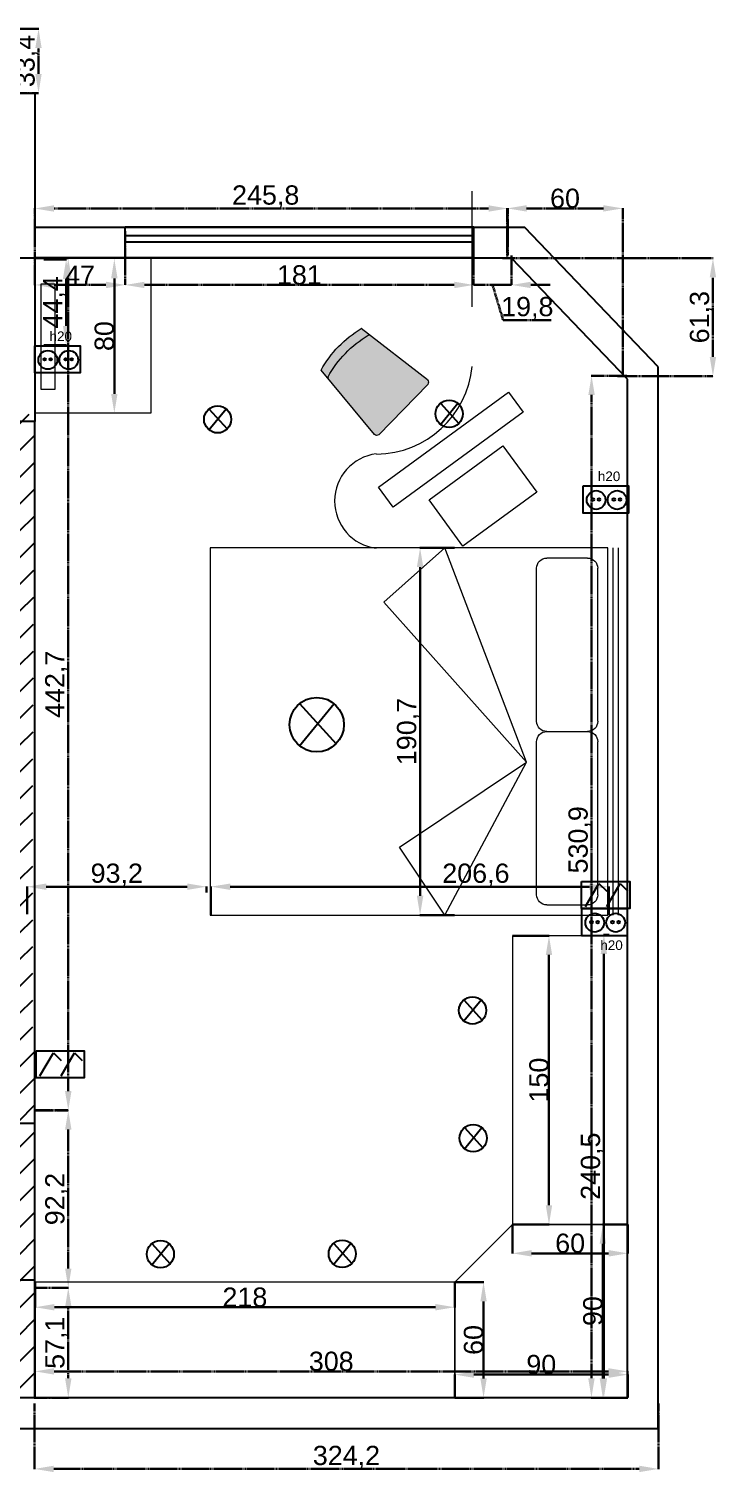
# Model space of a CAD drawing. Header units: millimetres. Extents: x -512 to 10191, y -563 to 7860.
# Drawn here: x 6619 to 10191, y -307 to 7191 of the extents above; entities that cross this region are included whole.
import ezdxf

# ---------------------------------------------------------------- set-up
doc = ezdxf.new("R2010")
doc.units = ezdxf.units.MM
doc.set_wipeout_variables(frame=1)
doc.linetypes.add('DASHED', pattern=[7, 5, -2, 0])
for name, color, linetype in [('29.01.2020', 121, 'Continuous'), ('несущие стены', 171, 'Continuous'), ('электричество', 210, 'Continuous')]:
    doc.layers.add(name, color=color, linetype=linetype)
doc.layers.add('мебель', color=252, linetype='Continuous', lineweight=9)
doc.layers.add('размеры', color=10, linetype='DASHED', transparency=0.5)
doc.styles.get("Standard").update_dxf_attribs({"font": 'arial.ttf'})
doc.dimstyles.new('ISO-25', dxfattribs={"dimtxt": 100, "dimasz": 100, "dimexe": 1.25, "dimexo": 0.625, "dimtad": 1, "dimdec": 1, "dimlfac": 0.1, "dimrnd": 0.1, "dimtxsty": 'Standard', "dimcen": 0, "dimadec": 0, "dimazin": 0, "dimtfac": 1, "dimtdec": 1, "dimtmove": 0, "dimatfit": 3, "dimfxl": 1, "dimlwd": 30, "dimlwe": 30, "dimarcsym": 0})

# ---------------------------------------------------------------- blocks, each defined once
blk = doc.blocks.new('окно')
for p, q in [((0, 115.2), (1000.4, 115.2)), ((0, 80.7), (1000.4, 80.7))]:
    blk.add_line(p, q)
blk.add_lwpolyline([(1, 159), (1001, 159), (1001, -1), (1, -1)], close=True)
blk = doc.blocks.new('окно с подложкой')
blk.add_wipeout([(0, 160.3), (1000.1, 160.3), (1000.1, 0), (0, 0)])
blk.add_blockref('окно', (-1.2, 1.1))
blk = doc.blocks.new('*D15')
at = {"layer": 'размеры', "color": 0, "lineweight": 30, "transparency": 16777216}
for p, q in [((9726.6, 5389.6), (9542, 5389.6)), ((9543.3, 5289.6), (9542.7, 180.2)), ((9726, 80.1), (9541.4, 80.2))]:
    blk.add_line(p, q, dxfattribs=at)
at = {"layer": 'размеры', "color": 0, "transparency": 16777216}
for points in [[(9526.6, 5289.6), (9559.9, 5289.6), (9543.3, 5389.6)], [(9526, 180.2), (9559.3, 180.2), (9542.6, 80.2)]]:
    blk.add_solid(points, dxfattribs=at)
at = {"layer": 'размеры', "color": 0, "transparency": 16777216, "insert": (9482.3, 2978.3), "char_height": 100, "attachment_point": 5, "rotation": 89.99327}
blk.add_mtext('530,9', dxfattribs=at)
blk = doc.blocks.new('*D32')
at = {"layer": 'размеры', "color": 0, "lineweight": 30, "transparency": 16777216}
for p, q in [((6650, 6016.3), (6650, 6259.4)), ((6750, 6258.1), (9007.9, 6258.1)), ((9107.9, 6016.3), (9107.9, 6259.4))]:
    blk.add_line(p, q, dxfattribs=at)
at = {"layer": 'размеры', "color": 0, "transparency": 16777216}
for points in [[(6750, 6274.8), (6750, 6241.5), (6650, 6258.1)], [(9007.9, 6274.8), (9007.9, 6241.5), (9107.9, 6258.1)]]:
    blk.add_solid(points, dxfattribs=at)
at = {"layer": 'размеры', "color": 0, "transparency": 16777216, "insert": (7850, 6318.9), "char_height": 100, "attachment_point": 5}
blk.add_mtext('245,8', dxfattribs=at)
blk = doc.blocks.new('*D67')
at = {"layer": 'размеры', "color": 0, "lineweight": 30, "transparency": 16777216}
for p, q in [((6648.6, 49.4), (6648.6, -291.2)), ((9890.7, 49.4), (9890.7, -291.2)), ((6748.6, -290), (9790.7, -290))]:
    blk.add_line(p, q, dxfattribs=at)
at = {"layer": 'размеры', "color": 0, "transparency": 16777216}
for points in [[(6748.6, -273.3), (6748.6, -306.7), (6648.6, -290)], [(9790.7, -273.3), (9790.7, -306.7), (9890.7, -290)]]:
    blk.add_solid(points, dxfattribs=at)
at = {"layer": 'размеры', "color": 0, "transparency": 16777216, "insert": (8269.6, -229.3), "char_height": 100, "attachment_point": 5}
blk.add_mtext('324,2', dxfattribs=at)
blk = doc.blocks.new('*D73')
at = {"layer": 'размеры', "color": 0, "lineweight": 30, "transparency": 16777216}
for p, q in [((7120, 6140.1), (7120, 5859.7)), ((6650, 6015.1), (6650, 5859.7)), ((6750, 5861), (7020, 5861))]:
    blk.add_line(p, q, dxfattribs=at)
at = {"layer": 'размеры', "color": 0, "transparency": 16777216}
for points in [[(6750, 5877.6), (6750, 5844.3), (6650, 5861)], [(7020, 5877.6), (7020, 5844.3), (7120, 5861)]]:
    blk.add_solid(points, dxfattribs=at)
at = {"layer": 'размеры', "color": 0, "transparency": 16777216, "insert": (6885, 5911.6), "char_height": 100, "attachment_point": 5}
blk.add_mtext('47', dxfattribs=at)
blk = doc.blocks.new('*D74')
at = {"layer": 'размеры', "color": 0, "lineweight": 30, "transparency": 16777216}
for p, q in [((7120, 6140.1), (7120, 5859.7)), ((8930, 6000.1), (8930, 5859.7)), ((7220, 5861), (8830, 5861))]:
    blk.add_line(p, q, dxfattribs=at)
at = {"layer": 'размеры', "color": 0, "transparency": 16777216}
for points in [[(7220, 5877.6), (7220, 5844.3), (7120, 5861)], [(8830, 5877.6), (8830, 5844.3), (8930, 5861)]]:
    blk.add_solid(points, dxfattribs=at)
at = {"layer": 'размеры', "color": 0, "transparency": 16777216, "insert": (8025, 5912.7), "char_height": 100, "attachment_point": 5}
blk.add_mtext('181', dxfattribs=at)
blk = doc.blocks.new('*D75')
at = {"layer": 'размеры', "color": 0, "lineweight": 30, "transparency": 16777216}
for p, q in [((8930, 6000.1), (8930, 5859.7)), ((9127.5, 6014.1), (9127.5, 5859.7)), ((8830, 5861), (8730, 5861)), ((8930, 5861), (9127.5, 5861)), ((8930, 5861), (9127.5, 5861)), ((9028.8, 5861), (9083.5, 5678.5)), ((9227.5, 5861), (9327.5, 5861)), ((9083.5, 5678.5), (9335.3, 5678.5))]:
    blk.add_line(p, q, dxfattribs=at)
at = {"layer": 'размеры', "color": 0, "transparency": 16777216}
for points in [[(8830, 5877.6), (8830, 5844.3), (8930, 5861)], [(9227.5, 5877.6), (9227.5, 5844.3), (9127.5, 5861)]]:
    blk.add_solid(points, dxfattribs=at)
at = {"layer": 'размеры', "color": 0, "transparency": 16777216, "insert": (9209.4, 5739.2), "char_height": 100, "attachment_point": 5}
blk.add_mtext('19,8', dxfattribs=at)
blk = doc.blocks.new('*D76')
at = {"layer": 'размеры', "color": 0, "lineweight": 30, "transparency": 16777216}
for p, q in [((9105.2, 6002.7), (9105.2, 6260)), ((9205.2, 6258.7), (9605.2, 6258.7)), ((9705.2, 5395.3), (9705.2, 6260))]:
    blk.add_line(p, q, dxfattribs=at)
at = {"layer": 'размеры', "color": 0, "transparency": 16777216}
for points in [[(9205.2, 6275.4), (9205.2, 6242), (9105.2, 6258.7)], [(9605.2, 6275.4), (9605.2, 6242), (9705.2, 6258.7)]]:
    blk.add_solid(points, dxfattribs=at)
at = {"layer": 'размеры', "color": 0, "transparency": 16777216, "insert": (9405.2, 6310.4), "char_height": 100, "attachment_point": 5}
blk.add_mtext('60', dxfattribs=at)
blk = doc.blocks.new('*D77')
at = {"layer": 'размеры', "color": 0, "lineweight": 30, "transparency": 16777216}
for p, q in [((9080.6, 6000.1), (10175.1, 5999.9)), ((10173.8, 5487.4), (10173.9, 5899.9)), ((9677.8, 5387.5), (10175.1, 5387.4))]:
    blk.add_line(p, q, dxfattribs=at)
at = {"layer": 'размеры', "color": 0, "transparency": 16777216}
for points in [[(10157.2, 5899.9), (10190.5, 5899.9), (10173.9, 5999.9)], [(10157.1, 5487.4), (10190.5, 5487.4), (10173.8, 5387.4)]]:
    blk.add_solid(points, dxfattribs=at)
at = {"layer": 'размеры', "color": 0, "transparency": 16777216, "insert": (10113.1, 5693.7), "char_height": 100, "attachment_point": 5, "rotation": 89.99401}
blk.add_mtext('61,3', dxfattribs=at)
blk = doc.blocks.new('*U80')
for p, q in [((0, 0), (0, -5)), ((-32, 0), (-32, -5))]:
    blk.add_line(p, q)
blk.add_lwpolyline([(0, 0), (-27.71, 16), (-28.59, 14.48), (-0.87, -1.52)], close=True)
blk.add_arc((0, 0), 32, 150, 180)
blk = doc.blocks.new('*D81')
at = {"layer": 'мебель', "color": 0, "lineweight": 30, "transparency": 16777216}
for p, q in [((6651.9, 679.4), (6651.9, 548.8)), ((8831.9, 679.4), (8831.9, 548.8)), ((8731.9, 550), (6751.9, 550))]:
    blk.add_line(p, q, dxfattribs=at)
at = {"layer": 'мебель', "color": 0, "transparency": 16777216}
for points in [[(6751.9, 566.7), (6751.9, 533.3), (6651.9, 550)], [(8731.9, 566.7), (8731.9, 533.3), (8831.9, 550)]]:
    blk.add_solid(points, dxfattribs=at)
at = {"layer": 'мебель', "color": 0, "transparency": 16777216, "insert": (7741.9, 601.7), "char_height": 100, "attachment_point": 5}
blk.add_mtext('218', dxfattribs=at)
blk = doc.blocks.new('*D82')
at = {"layer": 'мебель', "color": 0, "lineweight": 30, "transparency": 16777216}
for p, q in [((8832.5, 680), (8983.2, 680)), ((8981.9, 180), (8981.9, 580)), ((8832.5, 80), (8983.2, 80))]:
    blk.add_line(p, q, dxfattribs=at)
at = {"layer": 'мебель', "color": 0, "transparency": 16777216}
for points in [[(8965.3, 580), (8998.6, 580), (8981.9, 680)], [(8965.3, 180), (8998.6, 180), (8981.9, 80)]]:
    blk.add_solid(points, dxfattribs=at)
at = {"layer": 'мебель', "color": 0, "transparency": 16777216, "insert": (8930.2, 380), "char_height": 100, "attachment_point": 5, "rotation": 90}
blk.add_mtext('60', dxfattribs=at)
blk = doc.blocks.new('*D83')
at = {"layer": 'мебель', "color": 0, "lineweight": 30, "transparency": 16777216}
for p, q in [((9131.9, 979.4), (9131.9, 828.8)), ((9731.9, 979.4), (9731.9, 828.8)), ((9231.9, 830), (9631.9, 830))]:
    blk.add_line(p, q, dxfattribs=at)
at = {"layer": 'мебель', "color": 0, "transparency": 16777216}
for points in [[(9231.9, 846.7), (9231.9, 813.3), (9131.9, 830)], [(9631.9, 846.7), (9631.9, 813.3), (9731.9, 830)]]:
    blk.add_solid(points, dxfattribs=at)
at = {"layer": 'мебель', "color": 0, "transparency": 16777216, "insert": (9431.9, 881.7), "char_height": 100, "attachment_point": 5}
blk.add_mtext('60', dxfattribs=at)
blk = doc.blocks.new('*D84')
at = {"layer": 'мебель', "color": 0, "lineweight": 30, "transparency": 16777216}
for p, q in [((9132.5, 2480), (9323.2, 2480)), ((9321.9, 2380), (9321.9, 1080)), ((9132.5, 980), (9323.2, 980))]:
    blk.add_line(p, q, dxfattribs=at)
at = {"layer": 'мебель', "color": 0, "transparency": 16777216}
for points in [[(9305.3, 2380), (9338.6, 2380), (9321.9, 2480)], [(9305.3, 1080), (9338.6, 1080), (9321.9, 980)]]:
    blk.add_solid(points, dxfattribs=at)
at = {"layer": 'мебель', "color": 0, "transparency": 16777216, "insert": (9270.2, 1730), "char_height": 100, "attachment_point": 5, "rotation": 90}
blk.add_mtext('150', dxfattribs=at)
blk = doc.blocks.new('*D85')
at = {"layer": 'мебель', "color": 0, "lineweight": 30, "transparency": 16777216}
for p, q in [((8831.9, 80.6), (8831.9, 201.2)), ((8931.9, 200), (9631.9, 200)), ((9731.9, 80.6), (9731.9, 201.2))]:
    blk.add_line(p, q, dxfattribs=at)
at = {"layer": 'мебель', "color": 0, "transparency": 16777216}
for points in [[(8931.9, 216.7), (8931.9, 183.3), (8831.9, 200)], [(9631.9, 216.7), (9631.9, 183.3), (9731.9, 200)]]:
    blk.add_solid(points, dxfattribs=at)
at = {"layer": 'мебель', "color": 0, "transparency": 16777216, "insert": (9281.9, 251.7), "char_height": 100, "attachment_point": 5}
blk.add_mtext('90', dxfattribs=at)
blk = doc.blocks.new('*D86')
at = {"layer": 'мебель', "color": 0, "lineweight": 30, "transparency": 16777216}
for p, q in [((9731.3, 980), (9600.7, 980)), ((9601.9, 180), (9601.9, 880)), ((9731.3, 80), (9600.7, 80))]:
    blk.add_line(p, q, dxfattribs=at)
at = {"layer": 'мебель', "color": 0, "transparency": 16777216}
for points in [[(9585.3, 880), (9618.6, 880), (9601.9, 980)], [(9585.3, 180), (9618.6, 180), (9601.9, 80)]]:
    blk.add_solid(points, dxfattribs=at)
at = {"layer": 'мебель', "color": 0, "transparency": 16777216, "insert": (9550.2, 530), "char_height": 100, "attachment_point": 5, "rotation": 90}
blk.add_mtext('90', dxfattribs=at)
blk = doc.blocks.new('розетка')
at = {"layer": 'электричество'}
blk.add_lwpolyline([(-1400, 6170.8), (-1163.2, 6170.8), (-1163.2, 6030), (-1400, 6030)], close=True, dxfattribs=at)
for centre, radius in [((-1332.1, 6097.9), 48.7), ((-1348.8, 6100.4), 6.4), ((-1316.8, 6100.4), 6.4), ((-1223.3, 6097.9), 48.7), ((-1240, 6100.4), 6.4), ((-1208, 6100.4), 6.4)]:
    blk.add_circle(centre, radius, dxfattribs=at)
blk = doc.blocks.new('лампочка')
at = {"layer": 'электричество'}
for p, q in [((-1760, 6240), (-1570, 6030)), ((-1760, 6020), (-1580, 6240))]:
    blk.add_line(p, q, dxfattribs=at)
blk.add_circle((-1670, 6130), 141.4, dxfattribs=at)
blk = doc.blocks.new('*D132')
at = {"layer": 'электричество', "color": 0, "lineweight": 30, "transparency": 16777216}
for p, q in [((6696.7, 5992.6), (6814.3, 5992.6)), ((6813.1, 5892.6), (6813.1, 5648.5)), ((6696.7, 5548.5), (6814.3, 5548.5))]:
    blk.add_line(p, q, dxfattribs=at)
at = {"layer": 'электричество', "color": 0, "transparency": 16777216}
for points in [[(6796.4, 5892.6), (6829.7, 5892.6), (6813.1, 5992.6)], [(6796.4, 5648.5), (6829.7, 5648.5), (6813.1, 5548.5)]]:
    blk.add_solid(points, dxfattribs=at)
at = {"layer": 'электричество', "color": 0, "transparency": 16777216, "insert": (6752.5, 5770.5), "char_height": 100, "attachment_point": 5, "rotation": 90}
blk.add_mtext('44,4', dxfattribs=at)
blk = doc.blocks.new('*D134')
at = {"layer": 'электричество', "color": 0, "lineweight": 30, "transparency": 16777216}
for p, q in [((9634.9, 2485.5), (9606.1, 2485.5)), ((9607.3, 180.2), (9607.3, 2385.5)), ((9634.9, 80.2), (9606.1, 80.2))]:
    blk.add_line(p, q, dxfattribs=at)
at = {"layer": 'электричество', "color": 0, "transparency": 16777216}
for points in [[(9590.7, 2385.5), (9624, 2385.5), (9607.3, 2485.5)], [(9590.7, 180.2), (9624, 180.2), (9607.3, 80.2)]]:
    blk.add_solid(points, dxfattribs=at)
at = {"layer": 'электричество', "color": 0, "transparency": 16777216, "insert": (9546.6, 1282.8), "char_height": 100, "attachment_point": 5, "rotation": 90}
blk.add_mtext('240,5', dxfattribs=at)
blk = doc.blocks.new('*D136')
at = {"layer": 'мебель', "color": 0, "lineweight": 30, "transparency": 16777216}
for p, q in [((8831.6, 4494.8), (8650.9, 4494.8)), ((8652.2, 4394.8), (8652.2, 2687.3)), ((8831.6, 2587.3), (8650.9, 2587.3))]:
    blk.add_line(p, q, dxfattribs=at)
at = {"layer": 'мебель', "color": 0, "transparency": 16777216}
for points in [[(8635.5, 4394.8), (8668.9, 4394.8), (8652.2, 4494.8)], [(8635.5, 2687.3), (8668.9, 2687.3), (8652.2, 2587.3)]]:
    blk.add_solid(points, dxfattribs=at)
at = {"layer": 'мебель', "color": 0, "transparency": 16777216, "insert": (8591.5, 3541), "char_height": 100, "attachment_point": 5, "rotation": 90}
blk.add_mtext('190,7', dxfattribs=at)
blk = doc.blocks.new('*D137')
at = {"layer": 'мебель', "color": 0, "lineweight": 30, "transparency": 16777216}
for p, q in [((7565.7, 2587.9), (7565.7, 2736)), ((9532.2, 2734.8), (7665.7, 2734.8)), ((9632.2, 2587.9), (9632.2, 2736))]:
    blk.add_line(p, q, dxfattribs=at)
at = {"layer": 'мебель', "color": 0, "transparency": 16777216}
for points in [[(7665.7, 2751.4), (7665.7, 2718.1), (7565.7, 2734.8)], [(9532.2, 2751.4), (9532.2, 2718.1), (9632.2, 2734.8)]]:
    blk.add_solid(points, dxfattribs=at)
at = {"layer": 'мебель', "color": 0, "transparency": 16777216, "insert": (8942.2, 2795.5), "char_height": 100, "attachment_point": 5}
blk.add_mtext('206,6', dxfattribs=at)
blk = doc.blocks.new('*D138')
at = {"layer": 'мебель', "color": 0, "lineweight": 30, "transparency": 16777216}
for p, q in [((6610, 2592.2), (6610, 2736)), ((6710, 2734.8), (7442.2, 2734.8)), ((7542.2, 2705.4), (7542.2, 2736))]:
    blk.add_line(p, q, dxfattribs=at)
at = {"layer": 'мебель', "color": 0, "transparency": 16777216}
for points in [[(6710, 2751.4), (6710, 2718.1), (6610, 2734.8)], [(7442.2, 2751.4), (7442.2, 2718.1), (7542.2, 2734.8)]]:
    blk.add_solid(points, dxfattribs=at)
at = {"layer": 'мебель', "color": 0, "transparency": 16777216, "insert": (7076.1, 2795.5), "char_height": 100, "attachment_point": 5}
blk.add_mtext('93,2', dxfattribs=at)
blk = doc.blocks.new('5')
for p, q in [((194.6236, 225.1193), (192.8236, 225.1193)), ((192.8236, 225.0943), (194.6236, 225.0943)), ((192.8236, 225.0693), (194.6236, 225.0693)), ((192.8236, 223.1193), (192.8236, 225.0693)), ((192.9236, 225.0193), (193.6736, 225.0193)), ((193.7736, 225.0193), (194.5236, 225.0193)), ((194.6236, 225.0693), (194.6236, 223.1193)), ((192.8736, 224.7693), (192.8736, 224.9693)), ((193.7236, 224.7693), (193.7236, 224.9693)), ((194.5736, 224.9693), (194.5736, 224.7693)), ((192.9236, 224.7193), (193.6736, 224.7193)), ((193.7736, 224.7193), (194.5236, 224.7193)), ((192.8236, 224.2693), (193.5736, 224.6693)), ((193.1558, 224.0465), (193.5736, 224.6693)), ((193.5736, 224.6693), (194.6236, 224.2693)), ((193.5736, 224.6693), (194.3575, 223.9707)), ((192.8236, 224.2693), (193.1558, 224.0465)), ((194.3575, 223.9707), (194.6236, 224.2693)), ((194.6236, 223.1193), (192.8236, 223.1193))]:
    blk.add_line(p, q)
for centre, start, end in [((192.9236, 224.9693), 90, 180), ((193.6736, 224.9693), 0, 90), ((193.7736, 224.9693), 90, 180), ((194.5236, 224.9693), 0, 90), ((192.9236, 224.7693), 180, 270), ((193.6736, 224.7693), 270, 0), ((193.7736, 224.7693), 180, 270), ((194.5236, 224.7693), 270, 0)]:
    blk.add_arc(centre, 0.05, start, end)
blk = doc.blocks.new('выключатель')
at = {"layer": 'электричество'}
for p, q in [((-1290, 5710), (-1220, 5830)), ((-1220, 5830), (-1180, 5790)), ((-1180, 5710), (-1110, 5830)), ((-1110, 5830), (-1070, 5790))]:
    blk.add_line(p, q, dxfattribs=at)
blk.add_lwpolyline([(-1310, 5840), (-1060, 5840), (-1060, 5700), (-1310, 5700)], close=True, dxfattribs=at)
blk = doc.blocks.new('кресло 05')
at = {"true_color": 0xffffff, "transparency": 33554559}
h = blk.add_hatch(color=7, dxfattribs=at)
h.dxf.hatch_style = 1
h.paths.add_polyline_path([(47480.5, -8573.6, 0.133333), (47180.5, -8573.6), (47132.5, -9005.5, 0.334793), (47148.4, -9023.6), (47512.6, -9023.6, 0.334793), (47528.5, -9005.5)])
at = {"true_color": 0xffffff}
h = blk.add_hatch(color=7, dxfattribs=at)
h.dxf.hatch_style = 1
h.paths.add_polyline_path([(47480.5, -8573.6, 0.133333), (47180.5, -8573.6), (47132.5, -9005.5, 0.334793), (47148.4, -9023.6), (47512.6, -9023.6, 0.334793), (47528.5, -9005.5)])
at = {"ltscale": 60}
for p, q in [((47132.5, -9005.3), (47180.5, -8573.6)), ((47180.5, -8573.7), (47180.5, -8573.6)), ((47528.5, -9005.5), (47480.5, -8573.6)), ((47480.5, -8573.9), (47480.5, -8573.6)), ((47180.4, -8623.5), (47174.8, -8624.9)), ((47180.5, -8623.6), (47180.5, -8623.5)), ((47480.2, -8623.4), (47486.6, -8625)), ((47148.4, -9023.6), (47512.8, -9023.6))]:
    blk.add_line(p, q, dxfattribs=at)
for centre, radius, start, end in [((47330.5, -9126.1), 572.5, 74.81071, 105.18929), ((47330.5, -9176.1), 572.5, 74.81071, 105.18929), ((47152.4, -9004), 20, 184.07011, 258.44155), ((47508.6, -9004), 20, 281.55845, 355.92989)]:
    blk.add_arc(centre, radius, start, end, dxfattribs=at)
at = {"layer": 'мебель', "ltscale": 60}
for p, q in [((47132.5, -9005.3), (47180.5, -8573.6)), ((47180.5, -8573.7), (47180.5, -8573.6)), ((47528.5, -9005.5), (47480.5, -8573.6)), ((47480.5, -8573.9), (47480.5, -8573.6)), ((47180.4, -8623.5), (47174.8, -8624.9)), ((47180.5, -8623.6), (47180.5, -8623.5)), ((47480.2, -8623.4), (47486.6, -8625)), ((47148.4, -9023.6), (47512.8, -9023.6))]:
    blk.add_line(p, q, dxfattribs=at)
for centre, radius, start, end in [((47330.5, -9126.1), 572.5, 74.81071, 105.18929), ((47330.5, -9176.1), 572.5, 74.81071, 105.18929), ((47152.4, -9004), 20, 184.07011, 258.44155), ((47508.6, -9004), 20, 281.55845, 355.92989)]:
    blk.add_arc(centre, radius, start, end, dxfattribs=at)
blk = doc.blocks.new('*D139')
at = {"layer": 'мебель', "color": 0, "lineweight": 30, "transparency": 16777216}
for p, q in [((7064.1, 5995.2), (7064.8, 5995.2)), ((7063.5, 5895.2), (7063.5, 5295.2)), ((7064.1, 5195.2), (7064.8, 5195.2))]:
    blk.add_line(p, q, dxfattribs=at)
at = {"layer": 'мебель', "color": 0, "transparency": 16777216}
for points in [[(7046.8, 5895.2), (7080.2, 5895.2), (7063.5, 5995.2)], [(7046.8, 5295.2), (7080.2, 5295.2), (7063.5, 5195.2)]]:
    blk.add_solid(points, dxfattribs=at)
at = {"layer": 'мебель', "color": 0, "transparency": 16777216, "insert": (7011.8, 5595.2), "char_height": 100, "attachment_point": 5, "rotation": 90}
blk.add_mtext('80', dxfattribs=at)
blk = doc.blocks.new('*D149')
at = {"layer": 'размеры', "color": 0, "lineweight": 30, "transparency": 16777216}
for p, q in [((6650.6, 5999.5), (6825.4, 5999.5)), ((6824.1, 1672.6), (6824.1, 5899.5)), ((6650.3, 1572.6), (6825.4, 1572.6))]:
    blk.add_line(p, q, dxfattribs=at)
at = {"layer": 'размеры', "color": 0, "transparency": 16777216}
for points in [[(6807.4, 5899.5), (6840.8, 5899.5), (6824.1, 5999.5)], [(6807.4, 1672.6), (6840.8, 1672.6), (6824.1, 1572.6)]]:
    blk.add_solid(points, dxfattribs=at)
at = {"layer": 'размеры', "color": 0, "transparency": 16777216, "insert": (6763.4, 3786.1), "char_height": 100, "attachment_point": 5, "rotation": 90}
blk.add_mtext('442,7', dxfattribs=at)
blk = doc.blocks.new('*D150')
at = {"layer": 'размеры', "color": 0, "lineweight": 30, "transparency": 16777216}
for p, q in [((6647.1, 651.2), (6825.5, 651.2)), ((6824.2, 551.2), (6824.2, 180)), ((6647.1, 80), (6825.5, 80))]:
    blk.add_line(p, q, dxfattribs=at)
at = {"layer": 'размеры', "color": 0, "transparency": 16777216}
for points in [[(6807.6, 551.2), (6840.9, 551.2), (6824.2, 651.2)], [(6807.6, 180), (6840.9, 180), (6824.2, 80)]]:
    blk.add_solid(points, dxfattribs=at)
at = {"layer": 'размеры', "color": 0, "transparency": 16777216, "insert": (6763.5, 365.6), "char_height": 100, "attachment_point": 5, "rotation": 90}
blk.add_mtext('57,1', dxfattribs=at)
blk = doc.blocks.new('*D151')
at = {"layer": 'размеры', "color": 0, "lineweight": 30, "transparency": 16777216}
for p, q in [((6650.4, 1573), (6825.5, 1573)), ((6824.2, 751.2), (6824.2, 1473)), ((6647.1, 651.2), (6825.5, 651.2))]:
    blk.add_line(p, q, dxfattribs=at)
at = {"layer": 'размеры', "color": 0, "transparency": 16777216}
for points in [[(6807.6, 1473), (6840.9, 1473), (6824.2, 1573)], [(6807.6, 751.2), (6840.9, 751.2), (6824.2, 651.2)]]:
    blk.add_solid(points, dxfattribs=at)
at = {"layer": 'размеры', "color": 0, "transparency": 16777216, "insert": (6763.5, 1112.1), "char_height": 100, "attachment_point": 5, "rotation": 90}
blk.add_mtext('92,2', dxfattribs=at)
blk = doc.blocks.new('*D180')
at = {"layer": 'размеры', "color": 0, "lineweight": 30, "transparency": 16777216}
for p, q in [((6650.8, 80.6), (6650.8, 218)), ((9630.5, 216.8), (6750.8, 216.8)), ((9730.5, 88), (9730.5, 218))]:
    blk.add_line(p, q, dxfattribs=at)
at = {"layer": 'размеры', "color": 0, "transparency": 16777216}
for points in [[(6750.8, 233.4), (6750.8, 200.1), (6650.8, 216.8)], [(9630.5, 233.4), (9630.5, 200.1), (9730.5, 216.8)]]:
    blk.add_solid(points, dxfattribs=at)
at = {"layer": 'размеры', "color": 0, "transparency": 16777216, "insert": (8190.6, 268.5), "char_height": 100, "attachment_point": 5}
blk.add_mtext('308', dxfattribs=at)
blk = doc.blocks.new('*D191')
at = {"layer": 'размеры', "color": 0, "lineweight": 30, "transparency": 16777216}
for p, q in [((6530.1, 7191.3), (6670.7, 7191.3)), ((6669.5, 6957.6), (6669.5, 7091.3)), ((6537.9, 6857.6), (6670.7, 6857.6))]:
    blk.add_line(p, q, dxfattribs=at)
at = {"layer": 'размеры', "color": 0, "transparency": 16777216}
for points in [[(6652.8, 7091.3), (6686.1, 7091.3), (6669.5, 7191.3)], [(6652.8, 6957.6), (6686.1, 6957.6), (6669.5, 6857.6)]]:
    blk.add_solid(points, dxfattribs=at)
at = {"layer": 'размеры', "color": 0, "transparency": 16777216, "insert": (6608.7, 7024.5), "char_height": 100, "attachment_point": 5, "rotation": 90}
blk.add_mtext('33,4', dxfattribs=at)

msp = doc.modelspace()

# ---------------------------------------------------------------- hatches: boundary and pattern name
at = {"layer": '29.01.2020'}
h = msp.add_hatch(dxfattribs=at)
h.set_pattern_fill('ANSI31', color=256, scale=31)
h.set_pattern_definition([(45, (39.43, 0), (-69.597, 69.597), [])])
h.paths.add_polyline_path([(6569.42, 80), (6649.42, 80), (6649.42, 1880), (6639.42, 1880), (6639.42, 2640.2), (6639.23, 2640.2), (6639.23, 2781), (6639.42, 3180), (6649.42, 5190), (6569.42, 5190), (6569.42, 4400), (6569.43, 4400), (6569.43, 1870), (6569.42, 1870)])

# ---------------------------------------------------------------- linework, layer by layer
for p, q in [((6649.42, 5152.24), (6609.42, 5152.24)), ((6649.42, 5152.24), (6649.42, 80)), ((6649.42, 80), (6609.42, 80))]:
    msp.add_line(p, q, dxfattribs=at)
at = {"layer": 'мебель'}
for points in [[(6753.5, 5317.07), (6683.5, 5317.07), (6683.5, 5867.07), (6753.5, 5867.07)], [(8512.38, 4705.72), (8436.28, 4809.81), (9112.2, 5304.04), (9188.31, 5199.95)], [(8875.1, 4503.51), (8699.1, 4744.21), (9082.56, 5024.6), (9258.56, 4783.89)], [(9131.92, 980), (9731.92, 980), (9731.92, 2480), (9131.92, 2480)], [(9731.92, 80), (9731.92, 980), (9131.92, 980), (8831.92, 680), (8831.92, 80)], [(8831.92, 680), (6651.92, 680), (6651.92, 80), (8831.92, 80)]]:
    msp.add_lwpolyline(points, close=True, dxfattribs=at)
for centre, radius, start, end in [((8420.37, 5487.28), 505.34, 270.60953, 354.395495), ((8455.1, 4738.12), 246.95, 97.079463, 262.618802)]:
    msp.add_arc(centre, radius, start, end, dxfattribs=at)
at = {"layer": 'несущие стены'}
for p, q in [((6651.67, 6854.84), (-78.88, 6854.84)), ((6651.67, 6159.97), (6651.67, 6854.84)), ((9889.76, 5435.29), (9195.93, 6159.97)), ((6650.26, 5999.97), (6570.26, 5999.97)), ((6650.26, 5999.97), (6650.26, 5152.33)), ((9729.76, 5371.04), (9127.61, 5999.97)), ((9889.76, -79.76), (9889.76, 5435.29)), ((9729.76, 80.24), (9729.76, 5371.04)), ((6650.26, 5152.33), (6570.26, 5152.33)), ((80.06, 80.24), (9729.76, 80.24)), ((-79.94, -79.76), (9889.76, -79.76))]:
    msp.add_line(p, q, dxfattribs=at)

# ---------------------------------------------------------------- block references
at = {"layer": '29.01.2020', "xscale": 25.4, "yscale": 25.4, "zscale": 25.4, "rotation": 90}
msp.add_blockref('*U80', (6520.67, 1505.7), dxfattribs=at)
at = {"layer": 'мебель', "xscale": -1, "rotation": 45.88232035272909}
msp.add_blockref('кресло 05', (35035.74, 45473.96), dxfattribs=at)
at = {"layer": 'мебель', "xscale": -1059.721477437739, "yscale": 1059.721477437739, "zscale": 1059.721477437739, "rotation": 270}
msp.add_blockref('5', (-228882.17, -201752.06), dxfattribs=at)
at = {"layer": 'несущие стены', "xscale": 1.81}
msp.add_blockref('окно с подложкой', (7120, 6002.34), dxfattribs=at)
at = {"layer": 'электричество'}
for name, p in [('розетка', (8050, -626.42)), ('розетка', (10899.04, -1354.06)), ('лампочка', (9785.28, -2553.77)), ('выключатель', (10801.7, -3078.97)), ('розетка', (10891.83, -3550.01)), ('выключатель', (7967.2, -3958.3))]:
    msp.add_blockref(name, p, dxfattribs=at)
at = {"layer": 'электричество', "xscale": 0.5, "yscale": 0.5, "zscale": 0.5}
for p in [(9637.99, 2126.53), (8435.28, 2097.65), (9759.85, -972.91), (9763.35, -1636.72), (8137.76, -2239.35), (9082.92, -2237.56)]:
    msp.add_blockref('лампочка', p, dxfattribs=at)

# ---------------------------------------------------------------- texts
at = {"layer": 'электричество', "char_height": 50, "attachment_point": 1}
for insert in [(6726.93, 5619.47), (9575.98, 4891.84), (9588.76, 2455.88)]:
    msp.add_mtext_dynamic_manual_height_columns('\\pxi-1,l1;h20', width=80, gutter_width=12.5, heights=[40], dxfattribs=dict(at, insert=insert))

# ---------------------------------------------------------------- dimensions: what is measured, and where the dimension line sits
at = {"layer": 'мебель'}
for base, p1, p2, angle, picture, middle in [((7063.5, 5195.18), (7063.5, 5995.18), (7063.5, 5195.18), 270, '*D139', (7011.82, 5595.18)), ((8652.1955, 2587.2646), (8832.196, 4494.7632), (8832.196, 2587.2646), 270, '*D136', (8591.475, 3541.0139)), ((9321.92, 980), (9131.92, 2480), (9131.92, 980), 90, '*D84', (9270.24, 1730)), ((9601.92, 980), (9731.92, 80), (9731.92, 980), 90, '*D86', (9550.24, 530)), ((8981.92, 680), (8831.92, 80), (8831.92, 680), 90, '*D82', (8930.24, 380))]:
    dim = msp.add_linear_dim(base=base, p1=p1, p2=p2, angle=angle, dimstyle='ISO-25', dxfattribs=at)
    dim.commit()
    dim.dimension.update_dxf_attribs({"geometry": picture, "text_midpoint": middle})
dim = msp.add_linear_dim(base=(7542.2, 2734.76), p1=(6610.04, 2591.59), p2=(7542.2, 2704.76), angle=180, dimstyle='ISO-25', override={"dimtmove": 1}, dxfattribs=at)
dim.commit()
dim.dimension.update_dxf_attribs({"geometry": '*D138', "text_midpoint": (7076.12, 2795.48)})
dim = msp.add_linear_dim(base=(7565.74, 2734.76), p1=(9632.2, 2587.26), p2=(7565.74, 2587.26), angle=180, dimstyle='ISO-25', dxfattribs=at)
dim.commit()
dim.dimension.update_dxf_attribs({"geometry": '*D137', "text_midpoint": (8942.2, 2734.76), "dimtype": 160})
for base, p1, p2, picture, middle in [((9731.92, 830), (9131.92, 980), (9731.92, 980), '*D83', (9431.92, 881.68)), ((6651.92, 550), (8831.92, 680), (6651.92, 680), '*D81', (7741.92, 601.68)), ((9731.92, 200), (8831.92, 80), (9731.92, 80), '*D85', (9281.92, 251.68))]:
    dim = msp.add_linear_dim(base=base, p1=p1, p2=p2, dimstyle='ISO-25', dxfattribs=at)
    dim.commit()
    dim.dimension.update_dxf_attribs({"geometry": picture, "text_midpoint": middle})
at = {"layer": 'размеры'}
for base, p1, p2, angle, picture, middle in [((6669.46, 7191.32), (6537.28, 6857.58), (6529.52, 7191.32), 270, '*D191', (6608.74, 7024.45)), ((10173.87, 5999.94), (9677.13, 5387.46), (9080, 6000.05), 89.994012, '*D77', (10113.11, 5693.68)), ((6824.25, 1573), (6646.47, 651.17), (6649.74, 1573), 90, '*D151', (6763.53, 1112.08))]:
    dim = msp.add_linear_dim(base=base, p1=p1, p2=p2, angle=angle, dimstyle='ISO-25', override={"dimtmove": 1}, dxfattribs=at)
    dim.commit()
    dim.dimension.update_dxf_attribs({"geometry": picture, "text_midpoint": middle})
dim = msp.add_linear_dim(base=(9705.17, 6258.7), p1=(9105.17, 6002.05), p2=(9705.17, 5394.71), dimstyle='ISO-25', override={"dimtmove": 1}, dxfattribs=at)
dim.commit()
dim.dimension.update_dxf_attribs({"geometry": '*D76', "text_midpoint": (9405.17, 6258.7), "dimtype": 160})
for base, p1, p2, picture, middle in [((6824.11, 5999.53), (6649.65, 1572.6), (6650, 5999.53), '*D149', (6763.39, 3786.07)), ((6824.25, 80), (6646.47, 651.21), (6646.47, 80), '*D150', (6763.53, 365.6))]:
    dim = msp.add_linear_dim(base=base, p1=p1, p2=p2, angle=90, dimstyle='ISO-25', dxfattribs=at)
    dim.commit()
    dim.dimension.update_dxf_attribs({"geometry": picture, "text_midpoint": middle})
dim = msp.add_linear_dim(base=(9542.64, 80.17), p1=(9727.23, 5389.62), p2=(9726.61, 80.14), angle=269.993275, dimstyle='ISO-25', dxfattribs=at)
dim.commit()
dim.dimension.update_dxf_attribs({"geometry": '*D15', "text_midpoint": (9542.98, 2978.31), "dimtype": 161})
for base, p1, p2, picture, middle in [((6650.76, 216.76), (9730.49, 87.36), (6650.76, 80), '*D180', (8190.63, 268.48)), ((9890.71, -290), (6648.56, 50), (9890.71, 50), '*D67', (8269.64, -229.28))]:
    dim = msp.add_linear_dim(base=base, p1=p1, p2=p2, dimstyle='ISO-25', dxfattribs=at)
    dim.commit()
    dim.dimension.update_dxf_attribs({"geometry": picture, "text_midpoint": middle})
at = {"layer": 'электричество'}
for base, p1, p2, picture, middle in [((6813.06, 5548.47), (6696.06, 5992.61), (6696.06, 5548.47), '*D132', (6752.54, 5770.54)), ((9607.33, 2485.49), (9635.57, 80.21), (9635.57, 2485.49), '*D134', (9546.61, 1282.85))]:
    dim = msp.add_linear_dim(base=base, p1=p1, p2=p2, angle=90, dimstyle='ISO-25', dxfattribs=at)
    dim.commit()
    dim.dimension.update_dxf_attribs({"geometry": picture, "text_midpoint": middle})

# ---------------------------------------------------------------- next in the draw order: linework, layer by layer
at = {"layer": 'мебель'}
msp.add_line((8923.55, 5747.47), (8923.55, 6347.44), dxfattribs=at)
msp.add_lwpolyline([(6653.5, 6005.18), (7253.5, 6005.18), (7253.5, 5195.18), (6653.5, 5195.18)], close=True, dxfattribs=at)
at = {"layer": 'несущие стены'}
for p, q in [((9195.93, 6159.97), (6651.67, 6159.97)), ((9127.61, 5999.97), (6491.67, 5999.97))]:
    msp.add_line(p, q, dxfattribs=at)

# ---------------------------------------------------------------- next in the draw order: dimensions: what is measured, and where the dimension line sits
at = {"layer": 'размеры'}
dim = msp.add_linear_dim(base=(9107.94, 6258.14), p1=(6650, 6015.69), p2=(9107.94, 6015.69), dimstyle='ISO-25', dxfattribs=at)
dim.commit()
dim.dimension.update_dxf_attribs({"geometry": '*D32', "text_midpoint": (7850, 6258.14), "dimtype": 160})
for base, p1, p2, picture, middle in [((7120, 5860.97), (6650, 6015.69), (7120, 6140.69), '*D73', (6885, 5911.6)), ((8930, 5860.97), (7120, 6140.69), (8930, 6000.69), '*D74', (8025, 5912.65)), ((9127.52, 5860.97), (8930, 6000.69), (9127.52, 6014.74), '*D75', (9084.13, 5739.22))]:
    dim = msp.add_linear_dim(base=base, p1=p1, p2=p2, dimstyle='ISO-25', override={"dimtmove": 1}, dxfattribs=at)
    dim.commit()
    dim.dimension.update_dxf_attribs({"geometry": picture, "text_midpoint": middle})

doc.saveas('drawing.dxf')
